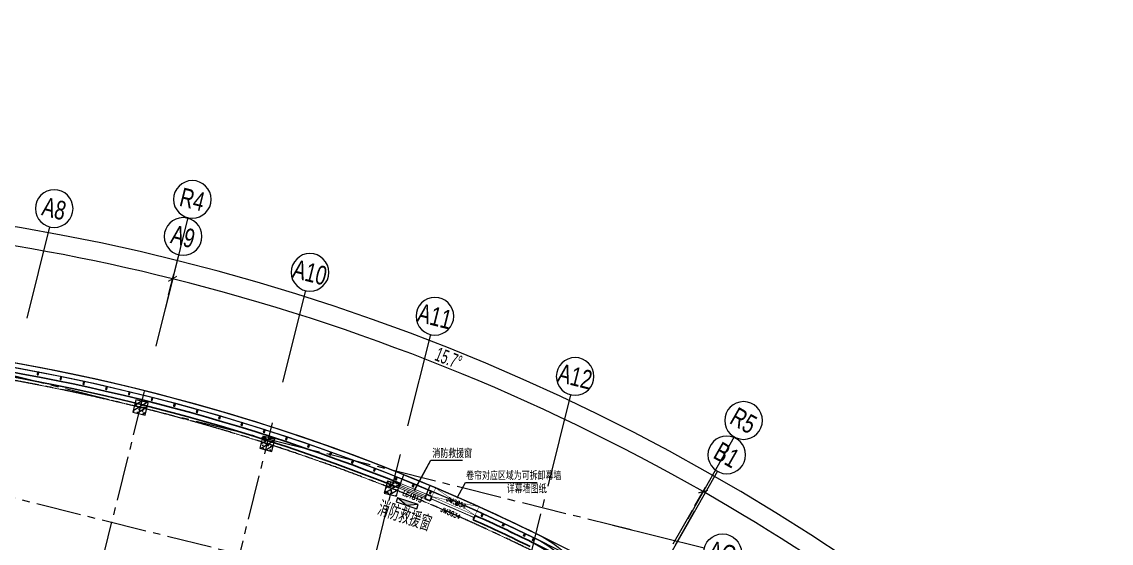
# Model space of a CAD drawing. Extents: x 138868 to 1251000, y -188972 to 132579.
# Drawn here: x 940955 to 1010384, y 95427 to 128639 of the extents above; entities that cross this region are included whole.
import ezdxf
from ezdxf.enums import TextEntityAlignment as Align

# ---------------------------------------------------------------- set-up
doc = ezdxf.new("R2010")
doc.units = 0
doc.linetypes.add('CENTER2', pattern=[28.575000000000003, 19.05, -3.175, 3.175, -3.175])
doc.linetypes.add('DASHDOT', pattern=[1, 0.5, -0.25, 0, -0.25])
doc.layers.get('0').update_dxf_attribs({"color": 8})
doc.layers.get('Defpoints').update_dxf_attribs({"color": 8})
for name, color, linetype in [('#幕墙线-平面', 8, 'Continuous'), ('#文字', 8, 'Continuous'), ('#标注', 8, 'Continuous'), ('#结构边线+内凹外凸边线', 8, 'Continuous'), ('#轴线', 8, 'CENTER2'), ('A-FLOR-UNDR', 8, 'Continuous'), ('COLUMN', 8, 'Continuous'), ('CURTWALL', 8, 'Continuous'), ('dim', 8, 'Continuous'), ('DIM_LEAD', 8, 'Continuous'), ('WINDOW_TEXT', 8, 'Continuous'), ('建-填充', 8, 'Continuous'), ('救援窗', 8, 'Continuous'), ('数据中心轮廓线', 8, 'Continuous')]:
    doc.layers.add(name, color=color, linetype=linetype)
for name, color, linetype, lineweight in [('DOTE', 8, 'DASHDOT', 5), ('PUB_TEXT', 8, 'Continuous', 5), ('WALL', 8, 'Continuous', 30), ('WINDOW', 8, 'Continuous', 13)]:
    doc.layers.add(name, color=color, linetype=linetype, lineweight=lineweight)
doc.styles.add('_TCH_DIM', font='SIMPLEX', dxfattribs={"bigfont": 'GBCBIG'})
doc.styles.add('_TCH_WINDOW', font='SIMPLEX', dxfattribs={"height": 3.5, "bigfont": 'GBCBIG'})
doc.styles.add('JHZX', font='jrs.shx', dxfattribs={"width": 0.6, "bigfont": 'jhz.shx'})
doc.styles.add('图纸文字', font='txt.shx', dxfattribs={"width": 0.5, "bigfont": 'HZTXT.shx'})
doc.dimstyles.new('JZBZ-300', dxfattribs={"dimscale": 300, "dimtxt": 3, "dimasz": 1.5, "dimexe": 1, "dimexo": 1, "dimgap": 0.5, "dimtad": 1, "dimdec": 0, "dimdsep": 46, "dimtxsty": 'JHZX', "dimblk1": 'ARCHTICK', "dimblk2": 'ARCHTICK', "dimsah": 1, "dimcen": 0, "dimclrd": 1, "dimclre": 1, "dimclrt": 2, "dimadec": 1, "dimazin": 2, "dimtfac": 1, "dimtdec": 0, "dimtix": 1, "dimtmove": 0, "dimatfit": 3, "dimfxl": 1, "dimtolj": 1, "dimlwd": -1, "dimlwe": -1, "dimarcsym": 1})

# ---------------------------------------------------------------- blocks, each defined once
blk = doc.blocks.new('_FZH')
at = {"layer": '建-填充', "ltscale": 300}
h = blk.add_hatch(dxfattribs=at)
h.set_pattern_fill('钢筋混凝土', color=256, scale=0.1249999999999999, angle=-90.00000000000001)
h.set_pattern_definition([(315, (-0.5000000000000284, 0.5), (0.2209708691207961, 0.2209708691207959), []), (320, (-0.5000000000000284, 0.5), (-0.07844016872824407, -0.8965752282509413), [0.09374999999999993, -1.031249999999999]), (265, (-0.5000000000000284, 0.5), (0.9402401671250143, 0.1734391670162496), [0.07499999999999994, -0.8249999999999994]), (10.45139999999998, (-0.5065366750000067, 0.4252853999999786), (0.8617994275761914, -0.7231367271425267), [0.07967523749999997, -0.8764276399999996]), (316.1842, (-0.2500000000000284, 0.5), (-0.2068987679112728, -1.334051310782055), [0.1406249999999999, -1.546874999999999]), (6.635599999999983, (-0.2672416337500465, 0.3888290687499705), (1.217647338625552, -1.168328381935879), [0.1195128599999999, -1.314641249999999]), (261.1841999999999, (-0.2500000000000284, 0.5), (1.217648251156655, -1.168327431417034), [0.1124999999999999, -1.237499999999999]), (291, (-0.3125000000000284, 0.375), (-0.5032736133316734, -0.7461338151480765), [0.09374999999999993, -1.031249999999999]), (236, (-0.3125000000000284, 0.375), (0.9064375563085658, -0.3041441649019772), [0.07499999999999994, -0.8249999999999994]), (341.4514, (-0.3544395075000182, 0.3128222087499921), (0.4031631208874401, -1.050278285726862), [0.07967523749999997, -0.8764276399999996]), (307.5, (-0.5000000000000284, 0.5), (0.4161173172891392, -0.01519981914661343), [0, -0.8149999999999995, 0, -0.8374999999999995, 0, -0.8281249999999994]), (277.5, (-0.5000000000000284, 0.5), (0.49301463985295, -0.3288369218026856), [0, -0.4774999999999997, 0, -0.7962499999999995, 0, -0.3156249999999998]), (237.5, (-0.5000000000000284, 0.7787500000000023), (-0.02819358966797485, -0.6672780452155109), [0, -0.3124999999999999, 0, -0.9749999999999995, 0, -1.293749999999999]), (227.5, (-0.5000000000000284, 0.9037500000000023), (0.1251312279153969, -0.7289827116779823), [0, -0.4062499999999997, 0, -0.6474999999999995, 0, -0.9187499999999994])])
h.paths.add_polyline_path([(-0.5000000000000284, 0.5), (-0.5000000000000284, -0.5), (0.4999999999999716, -0.5), (0.4999999999999716, 0.5)])
at = {"layer": '#结构边线+内凹外凸边线'}
blk.add_lwpolyline([(-0.5000000000000284, -0.5), (0.4999999999999716, -0.5), (0.4999999999999716, 0.5), (-0.5000000000000284, 0.5)], close=True, dxfattribs=at)
blk = doc.blocks.new('$DorLib2D$00000213')
at = {"const_width": 0.02}
blk.add_lwpolyline([(0.5, 3.552713678800501e-15), (-0.5, 3.552713678800501e-15)], dxfattribs=at)
blk = doc.blocks.new('$WINLIB2D$00000001')
for points in [[(-0.4999999999999964, 0.5000000000000142), (-0.4999999999999964, -0.4999999999999858)], [(-0.4999999999999964, 0.5000000000000142), (0.5000000000000036, 0.5000000000000142)], [(0.5000000000000036, -0.4999999999999858), (0.5000000000000036, 0.5000000000000142)], [(0.5000000000000036, 0.1666666666666714), (-0.4999999999999964, 0.1666666666666714)], [(0.5000000000000036, -0.1666666666666572), (-0.4999999999999964, -0.1666666666666572)], [(-0.4999999999999964, -0.4999999999999858), (0.5000000000000036, -0.4999999999999858)]]:
    blk.add_lwpolyline(points)
blk = doc.blocks.new('A$C6e55dde9')
at = {"layer": '救援窗'}
h = blk.add_hatch(color=256, dxfattribs=at)
edge = h.paths.add_edge_path()
edge.add_arc((-838.8111760434695, -143.3865258190199), 838.811176043564, 350.47785121665, 360.0000000000175)
edge.add_arc((838.8111760437023, -143.3865258189617), 838.8111760435627, 179.9999999999825, 189.52214878335)
edge.add_line((11.55737061565742, -282.1501033917884), (692.9326290938072, 0))
edge.add_line((692.9326290939935, 5.820766091346741e-11), (-692.9326290938072, 5.820766091346741e-11))
edge.add_line((-692.9326290939935, 0), (-11.55737061584352, -282.1501033917884))
edge = h.paths.add_edge_path()
edge.add_line((-11.55737061565742, -282.1501033917302), (9.313261273291573e-11, -286.7730516374926))
edge.add_line((2.328306436538696e-10, -286.7730516374577), (11.55737061598338, -282.1501033916953))
edge.add_arc((838.8111760437023, -143.3865258189617), 838.811176043564, 179.9999999999825, 189.52214878335, ccw=False)
edge.add_arc((-838.8111760434695, -143.3865258190199), 838.8111760435627, -9.52214878335002, 1.750777300912887e-11, ccw=False)
blk.add_lwpolyline([(692.9326290939935, 5.820766091346741e-11), (-692.9326290939935, 0), (-692.9326290937606, -286.7730516374577), (692.9326290935278, -286.7730516375159)], close=True, dxfattribs=at)
blk.add_lwpolyline([(692.9326290939935, 5.820766091346741e-11), (2.328306436538696e-10, -286.7730516374577), (-692.9326290939935, 0)], dxfattribs=at)
blk = doc.blocks.new('A$Cf5e5299f')
at = {"layer": '#标注', "ltscale": 300}
blk.add_blockref('A$C6e55dde9', (0, 0), dxfattribs=at)
at = {"layer": '#文字', "style": '图纸文字', "width": 0.7}
blk.add_text('消防救援窗', height=1000, dxfattribs=at).set_placement((-1646.082231758744, -1458.181618343457))
blk = doc.blocks.new('*U3166')
blk.add_line((-8.960830237663566e-17, -20), (0, 0))
blk.add_circle((0, -24), 4)
at = {"style": 'JHZX', "width": 0.75}
blk.add_attdef('AXES', text='', height=4, dxfattribs=at).set_placement((0, -24), align=Align.MIDDLE_CENTER)
blk = doc.blocks.new('*U3167')
blk.add_line((20, 4.898587196589413e-16), (0, 0))
blk.add_circle((24, 0), 4)
at = {"style": 'JHZX', "width": 0.75}
blk.add_attdef('AXES', text='', height=4, dxfattribs=at).set_placement((23.99999999999997, 0), align=Align.MIDDLE_CENTER)
blk = doc.blocks.new('_ARCHTICK')
at = {"color": 0, "linetype": 'ByBlock', "const_width": 0.15}
blk.add_lwpolyline([(-0.5, -0.5), (0.5, 0.5)], dxfattribs=at)
blk = doc.blocks.new('*D3321')
at = {"layer": '#标注', "ltscale": 300, "transparency": 16777216}
for p, q in [((856190.8966844945, 99692.36909648811), (854993.744198457, 101943.8854600338)), ((1008530.367629015, 79636.49725693116), (1010269.463448736, 81501.44919732175))]:
    blk.add_line(p, q, dxfattribs=at)
blk.add_arc((918301.9844985469, -17121.59754685307), 134550.0001244242, 46.99999999366509, 117.9999999999995, dxfattribs=at)
at = {"layer": 'Defpoints', "color": 0, "ltscale": 300, "transparency": 16777216}
for p in [(962846.5674255192, 109840.9271025278), (856331.73815333, 99427.48481863044), (1008325.768120972, 79417.09114646802), (918301.9844985469, -17121.59754685307)]:
    blk.add_point(p, dxfattribs=at)
at = {"layer": '#标注', "ltscale": 300, "transparency": 16777216, "xscale": 450, "yscale": 450, "zscale": 450}
for p, rotation in [((855134.5856672928, 101679.0011821761), 207.9999999999995), ((1010064.863940693, 81282.04308685866), 316.9999999936651)]:
    blk.add_blockref('_ARCHTICK', p, dxfattribs=dict(at, rotation=rotation))
at = {"layer": '#标注', "ltscale": 300, "transparency": 16777216, "insert": (935942.5994007356, 116872.1755902018), "char_height": 900, "attachment_point": 5, "rotation": 352.4999999968323, "style": 'JHZX'}
blk.add_mtext('\\A1;71°', dxfattribs=at)
blk = doc.blocks.new('*D3322')
at = {"layer": '#标注', "ltscale": 300, "transparency": 16777216}
for p, q in [((983851.1665590641, 97798.35182484554), (984520.0357641303, 98971.00437009812)), ((1008530.367629015, 79636.49725693121), (1009451.065416566, 80623.82475547062))]:
    blk.add_line(p, q, dxfattribs=at)
blk.add_arc((918301.984498547, -17121.59754685324), 133350.0001244263, 46.9999999936651, 60.29999991711377, dxfattribs=at)
at = {"layer": 'Defpoints', "color": 0, "ltscale": 300, "transparency": 16777216}
for p in [(983702.5289581575, 97537.76237072912), (1001435.684510989, 87142.54036943044), (1008325.768120972, 79417.09114646813), (918301.984498547, -17121.59754685324)]:
    blk.add_point(p, dxfattribs=at)
at = {"layer": '#标注', "ltscale": 300, "transparency": 16777216, "xscale": 450, "yscale": 450, "zscale": 450}
for p, rotation in [((984371.3981632235, 98710.41491598164), 150.2999999171138), ((1009246.465908523, 80404.41864500754), 316.9999999936651)]:
    blk.add_blockref('_ARCHTICK', p, dxfattribs=dict(at, rotation=rotation))
at = {"layer": '#标注', "ltscale": 300, "transparency": 16777216, "insert": (997696.3274677793, 90763.25235255435), "char_height": 900, "attachment_point": 5, "rotation": 323.6499999553894, "style": 'JHZX'}
blk.add_mtext('\\A1;13.3°', dxfattribs=at)
blk = doc.blocks.new('*D3323')
at = {"layer": '#标注', "ltscale": 300, "transparency": 16777216}
for p, q in [((950308.2513160052, 111248.5271582598), (950634.8458755462, 112558.4263906632)), ((983851.1665590642, 97798.35182484554), (984520.0357641302, 98971.00437009783))]:
    blk.add_line(p, q, dxfattribs=at)
blk.add_arc((918301.984498547, -17121.59754685313), 133350.0001244259, 60.29999991711373, 75.99999999999903, dxfattribs=at)
at = {"layer": 'Defpoints', "color": 0, "ltscale": 300, "transparency": 16777216}
for p in [(950235.6747473254, 110957.4384403771), (973530.7245299395, 104253.8893017246), (983702.5289581575, 97537.76237072906), (918301.984498547, -17121.59754685313)]:
    blk.add_point(p, dxfattribs=at)
at = {"layer": '#标注', "ltscale": 300, "transparency": 16777216, "xscale": 450, "yscale": 450, "zscale": 450}
for p, rotation in [((950562.2693068662, 112267.3376727804), 165.999999999999), ((984371.3981632236, 98710.41491598135), 330.2999999171137)]:
    blk.add_blockref('_ARCHTICK', p, dxfattribs=dict(at, rotation=rotation))
at = {"layer": '#标注', "ltscale": 300, "transparency": 16777216, "insert": (968155.2211414808, 107205.6212330961), "char_height": 900, "attachment_point": 5, "rotation": 338.14999995855635, "style": 'JHZX'}
blk.add_mtext('\\A1;15.7°', dxfattribs=at)
blk = doc.blocks.new('*D3324')
at = {"layer": '#标注', "ltscale": 300, "transparency": 16777216}
for p, q in [((918301.9844985479, 115178.402575583), (918301.9844985479, 116528.4025775726)), ((950308.251316005, 111248.5271582598), (950634.845875546, 112558.426390663))]:
    blk.add_line(p, q, dxfattribs=at)
blk.add_arc((918301.9844985468, -17121.59754685307), 133350.0001244257, 75.999999999999, 89.99999999999955, dxfattribs=at)
at = {"layer": 'Defpoints', "color": 0, "ltscale": 300, "transparency": 16777216}
for p in [(918301.9844985479, 114878.402575583), (939928.4105648552, 114463.0528831376), (950235.6747473251, 110957.4384403771), (918301.9844985468, -17121.59754685307)]:
    blk.add_point(p, dxfattribs=at)
at = {"layer": '#标注', "ltscale": 300, "transparency": 16777216, "xscale": 450, "yscale": 450, "zscale": 450}
for p, rotation in [((918301.9844985479, 116228.4025775727), 179.9999999999995), ((950562.2693068661, 112267.3376727802), 345.999999999999)]:
    blk.add_blockref('_ARCHTICK', p, dxfattribs=dict(at, rotation=rotation))
at = {"layer": '#标注', "ltscale": 300, "transparency": 16777216, "insert": (934626.3830628317, 115829.9595890001), "char_height": 900, "attachment_point": 5, "rotation": 352.9999999999993, "style": 'JHZX'}
blk.add_mtext('\\A1;14°', dxfattribs=at)
blk = doc.blocks.new('LZ')
at = {"layer": '#幕墙线-平面', "ltscale": 250}
for points in [[(-32.49999999988358, -9.730402962304652e-05, -0.414213562373095), (-40.00002245465294, 7.499880241084611), (-40.00051645992789, 172.4998802403279, -0.414213562373095), (-32.50053891458083, 179.9999026951264), (32.49946108506992, 180.0000973032147, -0.414213562373095), (39.99948353983928, 172.5001197580132), (39.9999775448814, 7.500119758740766, -0.4142135623730949), (32.49999999976717, 9.730400051921606e-05)], [(-32.50001796381548, 5.999902695941273, -0.4142135623730951), (-34.00002245488577, 7.499898204987403), (-34.00051645981148, 172.4998982042016, -0.4142135623730951), (-32.50052095076535, 173.9999026951555), (32.49947904876899, 174.0000973032147, -0.4142135623730951), (33.99948353983928, 172.5001017941977), (33.9999775448814, 7.500101794925286, -0.4142135623730951), (32.49998203583527, 6.000097303971415)]]:
    blk.add_lwpolyline(points, format="xyb", close=True, dxfattribs=at)

msp = doc.modelspace()

# ---------------------------------------------------------------- linework, layer by layer
at = {"layer": '#幕墙线-平面', "ltscale": 500}
msp.add_lwpolyline([(998285.7021367988, 80237.03399766423, 0.2860734634963688), (866144.3737756913, 97576.69969902467, 0.4324632496480859), (862392.3873621444, 86538.52766009257), (877125.2731387713, 58829.99946906487, 0.3897332674103929), (887336.5475836261, 55231.04394336417, -0.2739152575343032), (966866.7564053421, 44807.51845885115, 0.3893999561442285), (977654.2845651237, 45646.6890394357), (999058.200471947, 68599.57872991194, 0.4327152502695922)], format="xyb", close=True, dxfattribs=at)
msp.add_lwpolyline([(866144.3739002969, 97576.69966680114, 0.4324632496197469), (862392.3874869961, 86538.52762810932), (877125.2732638898, 58829.99943657988, 0.3897332673906265), (887336.5477104676, 55231.04391210387, -0.2124371498010051), (951317.533810321, 54318.83629549388, 0.3893999562089555), (961622.6773407378, 57617.16739056236), (977172.2098301607, 84878.39989842544, 0.4327152502067482), (973743.2372546513, 96026.01245414908, 0.2242489846275923), (866144.3739002966, 97576.69966680091)], format="xyb", dxfattribs=at)
at = {"layer": '#幕墙线-平面'}
msp.add_lwpolyline([(998095.2647136045, 80005.22893333831, 0.2860734634963688), (866268.5585628813, 97303.60971636232, 0.432463249648085), (862657.2716399438, 86679.36912903795), (877390.1574166291, 58970.84093790059, 0.3897332674103919), (887218.5090697727, 55506.8462443829, -0.2739152575343032), (967051.8826010546, 45043.58686347376, 0.3893999561442295), (977434.8784545485, 45851.28854735848), (998838.7943614612, 68804.17823793064, 0.4327152502695888), (998095.264720533, 80005.2289276463)], format="xyb", dxfattribs=at)
at = {"layer": '#幕墙线-平面', "ltscale": 300}
msp.add_lwpolyline([(866268.5586875654, 97303.60968417418, 0.432463249619747), (862657.2717648009, 86679.36909704446), (877390.1575417477, 58970.84090541583, 0.3897332673906247), (887218.5091965785, 55506.84621310746, -0.2124371498010051), (951443.3872383656, 54591.16131206322, 0.3893999562089572), (961362.0878863917, 57765.80499106646), (976911.6203758148, 85027.03749892954, 0.4327152502067479), (973611.2342718868, 95756.61458381359, 0.2242489846275924)], format="xyb", close=True, dxfattribs=at)
at = {"layer": '#轴线', "ltscale": 150}
for p, q in [((979794.9558807854, 96270.12496457488), (929212.662036926, 108881.7072678914)), ((934602.9527468174, 48258.01495860034), (948784.1433597114, 105135.6638836287)), ((945032.070193103, 55364.97021248558), (956934.627460428, 103103.5199605919)), ((977968.4455690077, 88944.3922311911), (927386.1517251479, 101555.9745345077)), ((953182.554293822, 53332.82628944836), (965085.1115611468, 101071.3760375545)), ((972307.3261741013, 90355.86782377999), (974399.9505650161, 98748.92583191395)), ((952745.3693168194, 43264.08391604212), (983702.5291539761, 97537.76253941789)), ((952875.7442229558, 43189.90568447707), (983832.8238810343, 97463.44373896456))]:
    msp.add_line(p, q, dxfattribs=at)
msp.add_arc((918301.9845202272, -17121.59760284243), 124899.9999998406, 45.62366798156813, 118.9562780656252, dxfattribs=at)
at = {"layer": 'A-FLOR-UNDR'}
msp.add_arc((918301.9877089465, -17121.59188908065), 125400.0000077539, 60.3000000064706, 65.25080614354152, dxfattribs=at)
at = {"layer": 'CURTWALL'}
for p, q in [((965082.0866491157, 99226.07777214458), (965305.9155903065, 99782.76695935108)), ((966747.2867652329, 98542.62428197963), (966979.0831756012, 99096.04329767876))]:
    msp.add_line(p, q, dxfattribs=at)
at = {"layer": 'dim', "ltscale": 300}
for points in [[(909963.945715663, 98578.4023309304), (907511.2838960048, 108415.4915936626, 0.08546788528828636), (866144.3739002969, 97576.19505117892, 0.4324632496197455), (862392.3874869961, 86538.02301248722), (877125.2732638898, 58829.49482095783, 0.3897332673906265), (887336.5477104676, 55230.53929648176, -0.2124371498010051), (951317.533810321, 54318.33167987183, 0.3893999562089553), (961622.6773407378, 57616.66277494014), (977172.2098301607, 84877.8952828034, 0.4327152502067507), (973743.2372546513, 96025.50783852703, 0.09273048928582212), (929092.6849368347, 108415.4916114839), (926640.0230481792, 98578.40207202872)], [(909729.5600268035, 98278.40233456931), (907282.1497937301, 108094.4286339566, 0.08495546336409823), (866268.5586874872, 97303.10506851663, 0.4324632496197475), (862657.2717648002, 86678.86448142375), (877390.1575417477, 58970.3362897936, 0.3897332673906237), (887218.5091965788, 55506.3415974853, -0.212437149801005), (951443.3872383656, 54590.65669644106, 0.3893999562089543), (961362.0878863917, 57765.30037544435), (976911.6203758148, 85026.53288330755, 0.4327152502067534), (973611.234271887, 95756.10996819154, 0.09221741090204245), (929321.8190390503, 108094.4286515407), (926874.4087352243, 98278.40206838981)]]:
    msp.add_lwpolyline(points, format="xyb", close=True, dxfattribs=at)
at = {"layer": 'DIM_LEAD'}
for p, q in [((965989.3060410807, 98822.68713146646), (967024.7846725511, 100711.0267051955)), ((965995.7335175106, 98822.68713146646), (967031.2121489809, 100711.0267051955)), ((967024.7846725511, 100711.0267051955), (969045.8542779686, 100711.0267051955)), ((967031.2121489809, 100711.0267051955), (969052.2817543985, 100711.0267051955)), ((968725.0659003723, 98349.23358144541), (969242.8052161075, 99293.40336831001)), ((969242.8052161075, 99293.40336831001), (973798.9701391987, 99293.40336831001))]:
    msp.add_line(p, q, dxfattribs=at)
at = {"layer": 'DIM_LEAD', "const_width": 60}
for points in [[(965974.8817312878, 98796.38239259686, 1), (966003.7303508737, 98848.991870336, 1)], [(965981.3092077177, 98796.38239259686, 1), (966010.1578273035, 98848.991870336, 1)], [(968710.6415905794, 98322.92884257587, 1), (968739.4902101653, 98375.53832031501, 1)]]:
    msp.add_lwpolyline(points, format="xyb", close=True, dxfattribs=at)
at = {"layer": 'DOTE'}
msp.add_arc((918301.9845455997, -17121.59765952924), 124899.9999994387, 46.00000001977925, 121.0000000005282, dxfattribs=at)
at = {"layer": 'WALL'}
for p, q in [((964968.1740466184, 98948.53545085184), (965082.0859118307, 99226.07595997432)), ((966747.2859749845, 98542.62241387623), (966633.3741097723, 98265.08190475381)), ((966970.8689081874, 98123.1364155563), (967090.8948294111, 98398.10311975848)), ((969840.3646775857, 97197.9299847564), (969720.3387563622, 96922.96328055405))]:
    msp.add_line(p, q, dxfattribs=at)
for centre, radius, start, end in [((918301.9818732636, -17121.6007085563), 125100.0000000961, 68.09732425716139, 84.05519364640388), ((918301.9818732643, -17121.6007085563), 125400.0000000958, 68.09633810836132, 84.05617978798189), ((918301.9818732464, -17121.60070854315), 125100.0000000905, 67.10522986005104, 67.27291744634616), ((918301.9818732946, -17121.60070856352), 125400.0000000907, 67.10358619797559, 67.27390360202823), ((918301.9818732683, -17121.60070855712), 125100.0000000945, 63.88972687149522, 65.73119741435663), ((918301.9818732643, -17121.60070855642), 125400.0000000959, 63.88965101535214, 65.73284107215935), ((970223.1609206526, 88841.57045439712), 7400.000001352651, 62.89094927053247, 63.89548449020418), ((918301.9818732818, -17121.6007087804), 125400.0000002895, 63.83695406844346, 63.88965101535214), ((970223.1609206528, 88841.57045440027), 7400.000001350065, 330.3000000064706, 62.89094927053247)]:
    msp.add_arc(centre, radius, start, end, dxfattribs=at)
at = {"layer": '数据中心轮廓线'}
for points in [[(965305.915565616, 99782.76689794258, 0.07427249536410932), (929092.6849368347, 108415.4916114841), (926640.0230481795, 98578.40207202872), (909963.945715663, 98578.4023309304), (907511.2838960048, 108415.4915936626, 0.07427249553223203), (871298.0535004537, 99782.76695935108)], [(869624.885915159, 99096.04329767881, 0.007535906763480832), (866144.3739002969, 97576.19505117898, 0.4324632496197444), (862392.3874869954, 86538.02301248873), (877125.2732638901, 58829.49482095783, 0.389733267390625), (887336.5477104678, 55230.5392964817, -0.2124371498010046), (951317.533810321, 54318.33167987195, 0.3893999562089562), (961622.6773407378, 57616.6627749402), (977172.209830161, 84877.8952828034, 0.4327152502067543), (973743.2372546515, 96025.50783852703, 0.01474220444908848), (966979.0831498809, 99096.04323627084, 0.01474220444908848)]]:
    msp.add_lwpolyline(points, format="xyb", dxfattribs=at)
at = {"layer": '数据中心轮廓线', "const_width": 30}
for points in [[(970086.9613713757, 97744.91693903646), (969840.3655371754, 97197.93196886097), (967090.8956413907, 98398.10499479214), (967328.8987600349, 98943.34505241713), (970086.9613713757, 97744.91693903646)], [(969840.3655371754, 97197.93196886114), (967328.8987600349, 98943.34505241713)], [(967090.8956413907, 98398.10499479226), (970086.9613713757, 97744.91693903651)]]:
    msp.add_lwpolyline(points, dxfattribs=at)

# ---------------------------------------------------------------- block references
at = {"layer": '#幕墙线-平面', "ltscale": 300}
for p, xscale, rotation in [((942002.682733525, 106324.3074603009), -1, 169.131841161789), ((943464.447319855, 106034.6638961665), -0.9999999999999996, 168.4525908167552), ((944922.6754968504, 105727.7116459568), -0.9999999999999996, 167.7733404717212), ((946377.1623206714, 105403.493849678), -1, 167.0940901266873), ((947827.7033732985, 105062.0560738893), -0.9999999999999997, 166.4148397816535), ((949274.0947912638, 104703.446305298), -1, 165.7355894366195), ((950716.1332943009, 104327.714944016), -0.9999999999999998, 165.0563390915856), ((952153.6162139159, 103934.9147964758), -1, 164.3770887465517), ((953586.3415218703, 103525.1010680099), -0.9999999999999997, 163.6978384015179), ((955014.107858575, 103098.3313550905), -1, 163.0185880564839), ((956436.7145613898, 102654.6656372361), -0.9999999999999996, 162.3393377114501), ((957853.961692825, 102194.1662685815), -0.9999999999999997, 161.6600873664162), ((959265.6500686416, 101716.8979691139), -0.9999999999999998, 160.9808370213824), ((960671.581285845, 101222.9278155775), -1, 160.3015866763484), ((962071.5577505697, 100712.3252320455), -1, 159.6223363313145), ((963465.3827058487, 100185.161980164), -1, 158.9430859862806), ((964852.860259267, 99641.5121490662), -1, 158.2638356412467), ((965946.1438214725, 99199.68789532362), -1, 156.9053349511789), ((967035.4544470608, 98747.03017844161), -1, 156.9053349511789), ((968703.6504243969, 98031.17947718094), -1, 156.9053349511789), ((970334.3294041897, 97303.59663527797), -1, 156.226084606145)]:
    msp.add_blockref('LZ', p, dxfattribs=dict(at, xscale=xscale, rotation=rotation))
at = {"layer": '#幕墙线-平面'}
for p, rotation in [((971686.9949207115, 96678.80066488532), 154.8682120763795), ((973032.1594950925, 96038.51961272431), 154.1890503662801)]:
    msp.add_blockref('LZ', p, dxfattribs=dict(at, rotation=rotation))
at = {"layer": '#幕墙线-平面', "ltscale": 300, "rotation": 153.8905843342736}
msp.add_blockref('LZ', (973611.1683173627, 95756.1667288926), dxfattribs=at)
at = {"layer": '#标注'}
ref = msp.add_blockref('*U3166', (950082.1728482968, 110341.7759504903), dxfattribs=dict(at, xscale=-300.0000000000002, yscale=300.0000000000002, zscale=300.0000000000001, rotation=166.0000000000068))
ref.add_attrib('AXES', 'R4', dxfattribs={"layer": '0', "height": 1200.000000000001, "rotation": 346.0000000000069, "style": 'JHZX', "width": 0.75}).set_placement((951824.0104966136, 117327.9051796777), align=Align.MIDDLE_CENTER)
ref = msp.add_blockref('*U3166', (941279.0096646405, 109756.9124147999), dxfattribs=dict(at, xscale=-300.0000000000002, yscale=300.0000000000001, zscale=300.0000000000001, rotation=166.0000000000068))
ref.add_attrib('AXES', 'A8', dxfattribs={"layer": '0', "height": 1200, "rotation": 346.0000000000068, "style": 'JHZX', "width": 0.7500000000000001}).set_placement((943020.8473129575, 116743.0416439873), align=Align.MIDDLE_CENTER)
ref = msp.add_blockref('*U3166', (949493.3321726741, 107979.3153051678), dxfattribs=dict(at, xscale=-300.0000000000002, yscale=300.0000000000001, zscale=300.0000000000001, rotation=166.0000000000068))
ref.add_attrib('AXES', 'A9', dxfattribs={"layer": '0', "height": 1200, "rotation": 346.0000000000068, "style": 'JHZX', "width": 0.7500000000000001}).set_placement((951235.1698209909, 114965.4445343552), align=Align.MIDDLE_CENTER)
ref = msp.add_blockref('*U3166', (957580.2921264155, 105693.8849980996), dxfattribs=dict(at, xscale=-300.0000000000002, yscale=300.0000000000001, zscale=300.0000000000001, rotation=166.0000000000068))
ref.add_attrib('AXES', 'A10', dxfattribs={"layer": '0', "height": 1200, "rotation": 346.0000000000068, "style": 'JHZX', "width": 0.7500000000000001}).set_placement((959322.1297747323, 112680.014227287), align=Align.MIDDLE_CENTER)
ref = msp.add_blockref('*U3166', (965540.2010767611, 102897.3858955388), dxfattribs=dict(at, xscale=-300.0000000000002, yscale=300.0000000000001, zscale=300.0000000000001, rotation=166.0000000000068))
ref.add_attrib('AXES', 'A11', dxfattribs={"layer": '0', "height": 1200, "rotation": 346.0000000000068, "style": 'JHZX', "width": 0.7500000000000001}).set_placement((967282.0387250779, 109883.5151247262), align=Align.MIDDLE_CENTER)
ref = msp.add_blockref('*U3166', (974478.2484658128, 99063.70706527325), dxfattribs=dict(at, xscale=-300.0000000000002, yscale=300.0000000000001, zscale=300.0000000000001, rotation=166.0000000000068))
ref.add_attrib('AXES', 'A12', dxfattribs={"layer": '0', "height": 1200, "rotation": 346.0000000000068, "style": 'JHZX', "width": 0.7500000000000001}).set_placement((976220.0861141295, 106049.8362944606), align=Align.MIDDLE_CENTER)
ref = msp.add_blockref('*U3166', (983392.7670795768, 96985.8671221204), dxfattribs=dict(at, xscale=-300.0000000000001, yscale=300.0000000000002, zscale=300.0000000000001, rotation=150.3434108133427))
ref.add_attrib('AXES', 'R5', dxfattribs={"layer": '0', "height": 1200.000000000001, "rotation": 330.3434108133428, "style": 'JHZX', "width": 0.7499999999999999}).set_placement((986955.3299417377, 103242.7150388554), align=Align.MIDDLE_CENTER)
ref = msp.add_blockref('*U3166', (982311.34556274, 94799.69468842592), dxfattribs=dict(at, xscale=-300.0000000000002, yscale=300.0000000000002, zscale=300.0000000000001, rotation=150.2825580386363))
ref.add_attrib('AXES', 'B1', dxfattribs={"layer": '0', "height": 1200.000000000001, "rotation": 330.2825580386362, "style": 'JHZX', "width": 0.75}).set_placement((985880.5516953659, 101052.7553456422), align=Align.MIDDLE_CENTER)
at = {"layer": '#标注', "ltscale": 300, "rotation": 341.7054517836006}
msp.add_blockref('A$Cf5e5299f', (965564.9595453581, 98108.37564815435), dxfattribs=at)
at = {"layer": '#标注', "xscale": 300, "yscale": 300, "rotation": 345.9999999999856}
msp.add_blockref('*U3167', (978630.6010092536, 96560.43123929627), dxfattribs=at).add_auto_attribs({'AXES': 'AG'})
at = {"layer": 'COLUMN', "xscale": 799.9999999999869, "yscale": 799.9999999999869, "zscale": 799.9999999999869, "rotation": 76.0000000000087}
for p in [(948518.0292805743, 104068.3386088784), (956600.1012341282, 101761.8085503789), (964544.4110284301, 98902.74465017865)]:
    msp.add_blockref('_FZH', p, dxfattribs=at)
at = {"layer": 'WINDOW'}
ref = msp.add_blockref('$WINLIB2D$00000001', (965857.7300125624, 98745.57893665502), dxfattribs=dict(at, xscale=-1800, yscale=300, zscale=1800, rotation=337.6851208555651))
ref.add_attrib('A', 'LC1813', (965194.8077088341, 98499.46680951054), dxfattribs={"layer": 'WINDOW_TEXT', "height": 297.5, "rotation": 337.6851208555651, "style": '_TCH_WINDOW', "width": 0.7058823529411765})
ref = msp.add_blockref('$WINLIB2D$00000001', (965857.7300125628, 98745.57893665484), dxfattribs=dict(at, xscale=-1800, yscale=300, zscale=1800, rotation=337.6851208555649))
ref.add_attrib('A', 'LC1813', (965194.8077088343, 98499.46680951066), dxfattribs={"layer": 'WINDOW_TEXT', "height": 297.5, "rotation": 337.6851208555649, "style": '_TCH_WINDOW', "width": 0.7058823529411765})
ref = msp.add_blockref('$DorLib2D$00000213', (968405.6167980414, 97660.53321196581), dxfattribs=dict(at, xscale=3000, yscale=3000, zscale=3000, rotation=156.4182136376893))
ref.add_attrib('A', 'JM3034', (967985.0876684461, 98141.9367372237), dxfattribs={"layer": 'WINDOW_TEXT', "height": 297.5, "rotation": 336.4182136376893, "style": '_TCH_WINDOW', "width": 0.7058823529411765})
ref = msp.add_blockref('$DorLib2D$00000213', (968405.6167980416, 97660.53321196564), dxfattribs=dict(at, xscale=3000, yscale=3000, zscale=3000, rotation=156.4182136376891))
ref.add_attrib('A', 'JM3034', (967623.9261667987, 97467.34083121596), dxfattribs={"layer": 'WINDOW_TEXT', "height": 297.5, "rotation": 336.4182136376892, "style": '_TCH_WINDOW', "width": 0.7058823529411765})

# ---------------------------------------------------------------- texts
at = {"layer": 'PUB_TEXT', "style": '_TCH_DIM'}
for s, p in [('消防救援窗', (967117.8755545644, 100868.5267051955)), ('消防救援窗', (967124.3030309943, 100868.5267051955)), ('卷帘对应区域为可拆卸幕墙', (969268.3318413263, 99450.90336831001)), ('详幕墙图纸', (971859.8212030286, 98610.90336831001))]:
    msp.add_text(s, height=506.3829787234042, dxfattribs=at).set_placement(p)

# ---------------------------------------------------------------- dimensions: what is measured, and where the dimension line sits
at = {"layer": '#标注', "ltscale": 300}
for base, center, p1, p2, picture, middle in [((962846.5674255192, 109840.9271025278), (918301.9844985469, -17121.59754685307), (1008325.768120972, 79417.09114646801), (856331.73815333, 99427.48481863044), '*D3321', (935942.5994007356, 116872.1755902018)), ((939928.4105648552, 114463.0528831376), (918301.9844985469, -17121.59754685307), (950235.6747473252, 110957.4384403771), (918301.9844985479, 114878.402575583), '*D3324', (934626.3830628317, 115829.9595890001)), ((973530.7245299395, 104253.8893017246), (918301.9844985469, -17121.59754685307), (983702.5289581574, 97537.76237072906), (950235.6747473252, 110957.4384403771), '*D3323', (968155.2211414808, 107205.6212330961)), ((1001435.684510989, 87142.54036943044), (918301.9844985469, -17121.59754685318), (1008325.768120972, 79417.09114646801), (983702.5289581574, 97537.76237072906), '*D3322', (997696.3274677792, 90763.25235255435))]:
    dim = msp.add_angular_dim_3p(base=base, center=center, p1=p1, p2=p2, dimstyle='JZBZ-300', override={"dimclrd": 256, "dimclre": 256, "dimclrt": 256}, dxfattribs=at)
    dim.commit()
    dim.dimension.update_dxf_attribs({"geometry": picture, "text_midpoint": middle})

doc.saveas('drawing.dxf')
